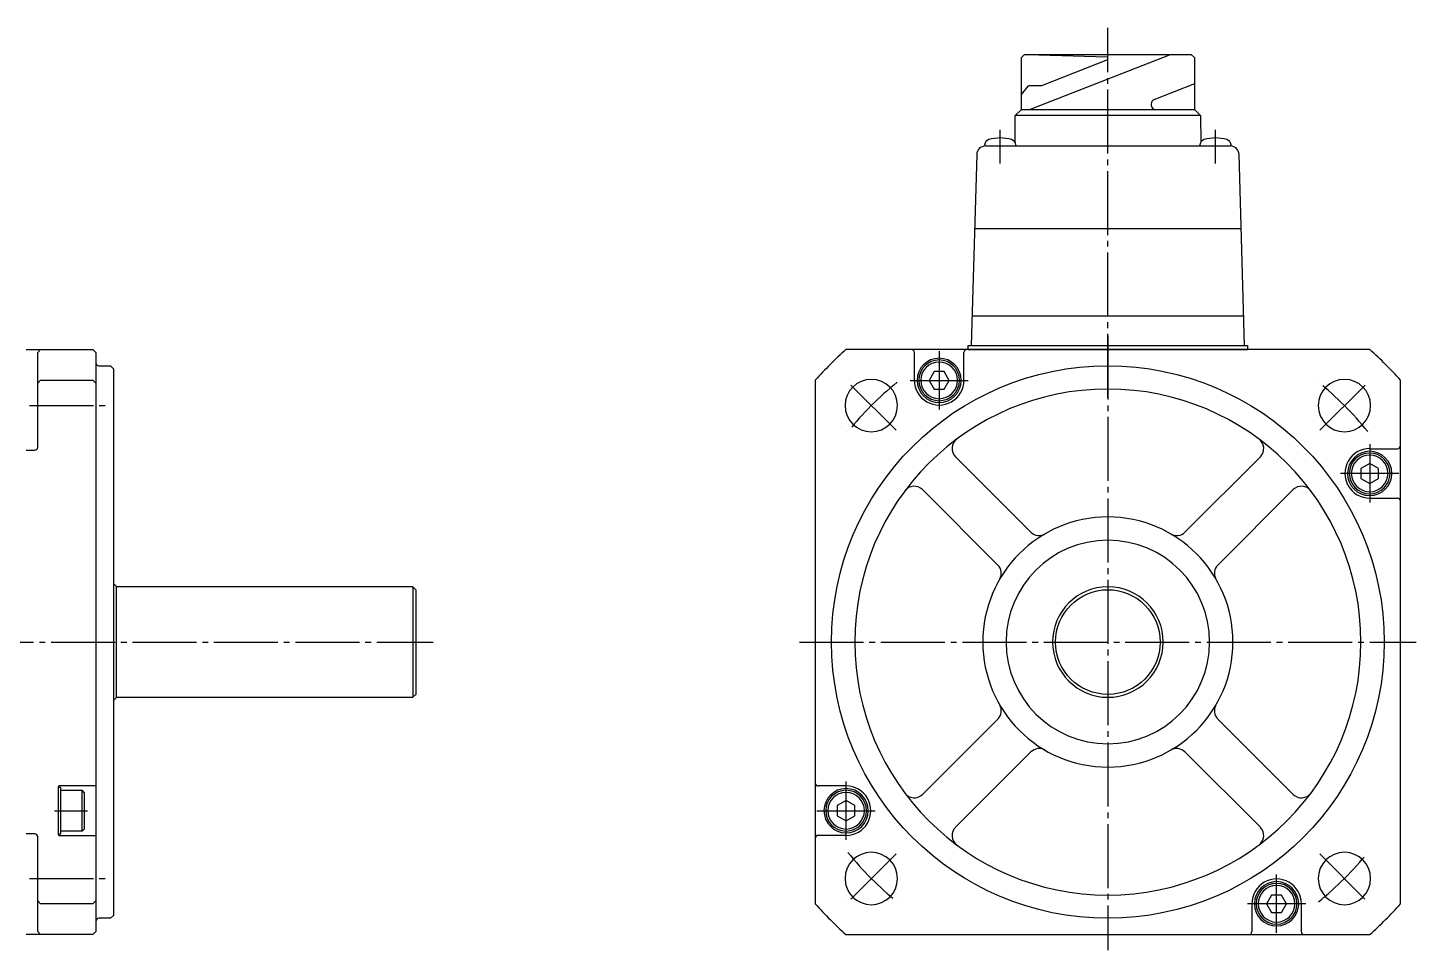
# Model space of a CAD drawing. Extents: x 0 to 632, y 0 to 332.
# Drawn here: x 393.7 to 632.3, y 173.5 to 332.1 of the extents above; entities that cross this region are included whole.
import ezdxf

# ---------------------------------------------------------------- set-up
doc = ezdxf.new("R2010")
doc.units = 0
doc.header["$MEASUREMENT"] = 0
doc.linetypes.add('DASH_CENTER', pattern=[14, 11, -1, 1, -1])
doc.layers.get('0').update_dxf_attribs({"linetype": 'CONTINUOUS'})

msp = doc.modelspace()

# ---------------------------------------------------------------- linework, layer by layer
at = {"color": 1, "linetype": 'DASH_CENTER'}
for p, q in [((579.33, 268.47), (579.33, 332.11)), ((560.83, 308.78), (560.83, 314.53)), ((597.83, 308.78), (597.83, 314.53)), ((579.33, 279.18), (579.33, 173.48)), ((550.33, 276.48), (550.33, 266.48)), ((542.92, 262.9), (534.43, 271.38)), ((545.33, 271.48), (555.33, 271.48)), ((615.75, 262.9), (624.23, 271.38)), ((393.98, 267.14), (407.07, 267.14)), ((624.33, 260.48), (624.33, 250.48)), ((629.33, 255.48), (619.33, 255.48)), ((201.69, 226.48), (463.39, 226.48)), ((526.33, 226.48), (632.33, 226.48)), ((534.33, 192.48), (534.33, 202.48)), ((398.27, 197.48), (403.96, 197.48)), ((529.33, 197.48), (539.33, 197.48)), ((542.92, 190.07), (534.43, 181.58)), ((615.75, 190.07), (624.23, 181.58)), ((608.33, 176.48), (608.33, 186.48)), ((393.98, 185.82), (407.07, 185.82)), ((613.33, 181.48), (603.33, 181.48))]:
    msp.add_line(p, q, dxfattribs=at)
at = {"color": 7, "linetype": 'Continuous'}
for p, q in [((564.46, 326.98), (564.96, 327.48)), ((564.46, 318.04), (564.46, 326.98)), ((593.71, 327.48), (564.96, 327.48)), ((593.71, 327.48), (564.97, 327.48)), ((590.04, 327.48), (565.98, 318.04)), ((567.48, 327.48), (579.27, 327.1)), ((579.27, 327.1), (579.27, 326.62)), ((594.21, 326.98), (593.71, 327.48)), ((594.21, 326.98), (594.21, 318.04)), ((579.27, 326.62), (567.9, 322.14)), ((594.21, 322.46), (587.25, 319.73)), ((564.46, 320.64), (565.71, 322.14)), ((567.9, 322.14), (565.71, 322.14)), ((563.4, 317.04), (564.46, 318.04)), ((564.46, 318.04), (587.52, 318.04)), ((586.77, 319.03), (586.77, 318.79)), ((587.52, 318.04), (594.21, 318.04)), ((594.21, 318.04), (595.27, 317.04)), ((594.21, 318.04), (595.27, 317.04)), ((563.37, 312.44), (563.4, 317.04)), ((595.27, 317.04), (563.4, 317.04)), ((595.27, 317.04), (595.29, 312.44)), ((556.79, 310.3), (555.83, 277.48)), ((558.16, 312.01), (558.14, 311.77)), ((558.29, 311.78), (579.33, 311.78)), ((563.53, 311.78), (563.51, 312.01)), ((579.33, 311.78), (600.38, 311.78)), ((595.16, 312.01), (595.14, 311.78)), ((600.53, 311.77), (600.51, 312.01)), ((602.83, 277.48), (601.88, 310.3)), ((556.42, 297.58), (579.33, 297.58)), ((579.33, 297.58), (602.07, 297.58)), ((555.98, 282.58), (579.33, 282.58)), ((579.33, 282.58), (602.77, 282.58)), ((555.33, 276.78), (555.33, 277.48)), ((555.33, 277.48), (579.33, 277.48)), ((579.33, 277.48), (603.34, 277.48)), ((603.34, 277.48), (603.34, 276.78)), ((393.39, 276.78), (404.89, 276.78)), ((395.39, 276.28), (395.89, 276.78)), ((395.39, 259.98), (395.39, 276.28)), ((404.89, 276.78), (405.39, 276.28)), ((405.39, 276.28), (405.39, 176.68)), ((624.35, 276.78), (534.32, 276.78)), ((546.08, 271.48), (546.08, 276.28)), ((554.58, 271.48), (554.58, 276.28)), ((555.33, 276.78), (603.34, 276.78)), ((579.33, 276.78), (602.84, 276.78)), ((405.89, 273.98), (407.89, 273.98)), ((408.39, 273.48), (407.89, 273.98)), ((408.39, 273.48), (408.39, 179.48)), ((549.47, 272.98), (548.6, 271.48)), ((551.2, 272.98), (549.47, 272.98)), ((552.06, 271.48), (551.2, 272.98)), ((395.39, 270.99), (395.89, 271.49)), ((395.89, 271.49), (404.89, 271.49)), ((404.89, 271.49), (405.39, 270.99)), ((529.03, 271.49), (529.03, 181.47)), ((548.6, 271.48), (549.47, 269.98)), ((549.47, 269.98), (551.2, 269.98)), ((551.2, 269.98), (552.06, 271.48)), ((629.63, 181.47), (629.63, 271.49)), ((393.39, 259.48), (394.89, 259.48)), ((553.12, 258.35), (566.09, 245.38)), ((605.54, 258.35), (592.57, 245.38)), ((624.33, 259.73), (629.13, 259.73)), ((624.33, 257.21), (622.83, 256.35)), ((622.83, 256.35), (622.83, 254.62)), ((625.83, 256.35), (624.33, 257.21)), ((625.83, 254.62), (625.83, 256.35)), ((622.83, 254.62), (624.33, 253.75)), ((624.33, 253.75), (625.83, 254.62)), ((547.47, 252.69), (560.44, 239.72)), ((611.2, 252.69), (598.23, 239.72)), ((624.33, 251.23), (629.13, 251.23)), ((408.39, 236.38), (408.59, 236.38)), ((408.89, 236.08), (408.59, 236.38)), ((408.89, 236.08), (408.89, 216.88)), ((459.89, 235.98), (408.89, 235.98)), ((459.89, 235.98), (459.89, 216.98)), ((460.39, 235.48), (459.89, 235.98)), ((460.39, 235.48), (460.39, 217.48)), ((459.89, 216.98), (460.39, 217.48)), ((408.59, 216.58), (408.39, 216.58)), ((408.59, 216.58), (408.89, 216.88)), ((408.89, 216.98), (459.89, 216.98)), ((547.47, 200.27), (560.44, 213.24)), ((611.2, 200.27), (598.23, 213.24)), ((553.12, 194.62), (566.09, 207.59)), ((605.54, 194.62), (592.57, 207.59)), ((398.89, 201.53), (398.89, 193.43)), ((399.39, 201.48), (398.89, 201.48)), ((405.39, 201.73), (399.09, 201.73)), ((399.39, 193.48), (399.39, 201.48)), ((399.39, 200.98), (403.04, 200.98)), ((403.04, 193.98), (403.04, 200.98)), ((403.39, 200.63), (403.04, 200.98)), ((403.39, 200.63), (403.39, 194.33)), ((534.33, 201.73), (529.53, 201.73)), ((534.33, 199.21), (532.83, 198.35)), ((532.83, 198.35), (532.83, 196.62)), ((535.83, 198.35), (534.33, 199.21)), ((535.83, 196.62), (535.83, 198.35)), ((532.83, 196.62), (534.33, 195.75)), ((534.33, 195.75), (535.83, 196.62)), ((394.89, 193.48), (393.39, 193.48)), ((398.89, 193.48), (399.39, 193.48)), ((403.04, 193.98), (399.39, 193.98)), ((403.04, 193.98), (403.39, 194.33)), ((395.39, 176.68), (395.39, 192.98)), ((399.09, 193.23), (405.39, 193.23)), ((534.33, 193.23), (529.53, 193.23)), ((395.89, 181.47), (395.39, 181.97)), ((404.89, 181.47), (395.89, 181.47)), ((405.39, 181.97), (404.89, 181.47)), ((604.08, 181.48), (604.08, 176.68)), ((607.47, 182.98), (606.6, 181.48)), ((606.6, 181.48), (607.47, 179.98)), ((609.2, 182.98), (607.47, 182.98)), ((610.06, 181.48), (609.2, 182.98)), ((609.2, 179.98), (610.06, 181.48)), ((612.58, 181.48), (612.58, 176.68)), ((407.89, 178.98), (408.39, 179.48)), ((607.47, 179.98), (609.2, 179.98)), ((395.89, 176.18), (395.39, 176.68)), ((405.39, 176.68), (404.89, 176.18)), ((407.89, 178.98), (405.89, 178.98)), ((404.89, 176.18), (393.39, 176.18)), ((534.32, 176.18), (624.35, 176.18))]:
    msp.add_line(p, q, dxfattribs=at)
for centre, major_axis, start_param, end_param in [((587.52, 319.03), (-0.53, 0.53), -0.411514, 0.785398), ((587.52, 318.79), (-0.53, 0.53), 0.785398, 2.356194), ((559.15, 311.92), (-0.707, 0.707), -0.501659, 0.698132), ((560.83, 306.16), (4.95, 4.95), 0.785398, 1.069137), ((560.83, 306.16), (-6.94, 0.92), 4.560245, 4.843984), ((562.51, 311.92), (-0.707, 0.707), 4.014257, 5.214048), ((596.15, 311.92), (-0.707, 0.707), -0.501659, 0.698132), ((597.83, 306.16), (4.95, 4.95), 0.785398, 1.069137), ((597.83, 306.16), (-6.94, 0.92), 4.560245, 4.843984), ((599.51, 311.92), (0.707, 0.707), 5.585054, 6.784845), ((558.29, 310.28), (1.06, 1.06), 0.785398, 2.341828), ((600.38, 310.28), (1.06, 1.06), 5.512154, 7.068583), ((405.89, 274.48), (-0.354, 0.354), 0.785398, 2.356194), ((579.33, 226.48), (47.73, 47.73), 1.515382, 1.626211), ((545.58, 276.28), (0.354, 0.354), 5.497787, 7.068583), ((550.33, 271.48), (-2.69, 2.69), 3.926991, 10.210176), ((550.33, 271.48), (3.17, 1.49), -0.440598, 5.842587), ((550.33, 271.48), (-2.23, 2.23), 3.926991, 10.210176), ((555.08, 276.28), (-0.354, 0.354), -0.785398, 0.785398), ((579.33, 226.48), (-47.73, 47.73), 4.656975, 4.767803), ((579.33, 226.48), (47.43, 2.62), -0.0551036893248227, 6.228081617854763), ((538.67, 267.14), (4.49, 0.34), -0.075599, 6.207586), ((579.33, 226.48), (43.49, 1.02), -0.023388, 6.259797), ((550.33, 271.48), (3.01, 3.01), 2.356194, 5.497787), ((619.99, 267.14), (4.49, 0.34), -0.075599, 6.207586), ((554.54, 259.76), (-1.41, 1.41), -0.145087, 1.570796), ((604.13, 259.76), (-1.41, 1.41), 3.141593, 4.857476), ((629.13, 260.23), (-0.354, 0.354), 2.356194, 3.926991), ((394.89, 259.98), (0.354, 0.354), 3.926991, 5.497787), ((624.33, 255.48), (3.01, 3.01), 0.785398, 3.926991), ((624.33, 255.48), (3.8, 0.14), -0.037786, 6.245399), ((624.33, 255.48), (3.17, 1.49), -0.440598, 5.842587), ((624.33, 255.48), (2.23, 2.23), 5.497787, 11.780972), ((546.05, 251.28), (1.41, 1.41), 0, 1.715883), ((612.61, 251.28), (-1.41, 1.41), 4.567302, 6.283185), ((629.13, 250.73), (0.354, 0.354), 5.497787, 7.068583), ((579.33, 226.48), (-21.5, 0.43), 3.161691, 9.444876), ((579.33, 226.48), (17.46, 1.13), -0.064404, 6.218781), ((567.51, 246.79), (1.41, 1.41), 3.141593, 4.454211), ((591.16, 246.79), (-1.41, 1.41), 1.828974, 3.141593), ((559.02, 238.31), (1.41, 1.41), 4.970567, 6.283185), ((599.64, 238.31), (1.41, 1.41), 1.570796, 2.883415), ((579.33, 226.48), (-9.49, 0.49), 3.192712, 9.475897), ((579.33, 226.48), (8.91, 1.25), -0.1388376725534812, 6.144347634626105), ((559.02, 214.66), (-1.41, 1.41), 3.141593, 4.454211), ((599.64, 214.66), (-1.41, 1.41), 0.258178, 1.570796), ((567.51, 206.17), (1.41, 1.41), 0.258178, 1.570796), ((591.16, 206.17), (1.41, 1.41), 6.283185, 7.595804), ((399.09, 201.53), (-0.141, 0.141), -0.785398, 0.785398), ((529.53, 202.23), (0.354, 0.354), 2.356194, 3.926991), ((534.33, 197.48), (3.8, 0.14), -0.037786, 6.245399), ((534.33, 197.48), (3.17, 1.49), -0.440598, 5.842587), ((534.33, 197.48), (-2.23, 2.23), 3.926991, 10.210176), ((534.33, 197.48), (-3.01, 3.01), 2.356194, 5.497787), ((546.05, 201.69), (-1.41, 1.41), 1.42571, 3.141593), ((612.61, 201.69), (1.41, 1.41), 3.141593, 4.857476), ((394.89, 192.98), (0.354, 0.354), 5.497787, 7.068583), ((399.09, 193.43), (-0.141, 0.141), 0.785398, 2.356194), ((554.54, 193.2), (1.41, 1.41), 1.570796, 3.286679), ((604.13, 193.2), (1.41, 1.41), 4.567302, 6.283185), ((529.53, 192.73), (-0.354, 0.354), -0.785398, 0.785398), ((538.67, 185.82), (4.49, 0.34), -0.075599, 6.207586), ((619.99, 185.82), (4.49, 0.34), -0.075599, 6.207586), ((608.33, 181.48), (3.01, 3.01), 5.497787, 8.63938), ((608.33, 181.48), (-2.69, 2.69), 3.926991, 10.210176), ((608.33, 181.48), (3.17, 1.49), -0.440598, 5.842587), ((608.33, 181.48), (-3.15, 0.02), 3.148181, 9.431366), ((579.33, 226.48), (47.73, 47.73), 3.086178, 3.197007), ((579.33, 226.48), (-47.73, 47.73), 3.086178, 3.197007), ((405.89, 178.48), (0.354, 0.354), 0.785398, 2.356194), ((603.58, 176.68), (-0.354, 0.354), 2.356194, 3.926991), ((613.08, 176.68), (0.354, 0.354), 2.356194, 3.926991)]:
    msp.add_ellipse(centre, major_axis=major_axis, ratio=1, start_param=start_param, end_param=end_param, dxfattribs=at)
at = {"color": 1, "linetype": 'DASH_CENTER'}
for major_axis, start_param, end_param in [((50.26, 27.93), 1.744549, 1.95334), ((-50.63, 27.26), 4.316592, 4.525382), ((50.64, 27.24), 3.328974, 3.537764), ((56.73, 9.39), -1.053807, -0.845016)]:
    msp.add_ellipse((579.33, 226.48), major_axis=major_axis, ratio=1, start_param=start_param, end_param=end_param, dxfattribs=at)

doc.saveas('drawing.dxf')
